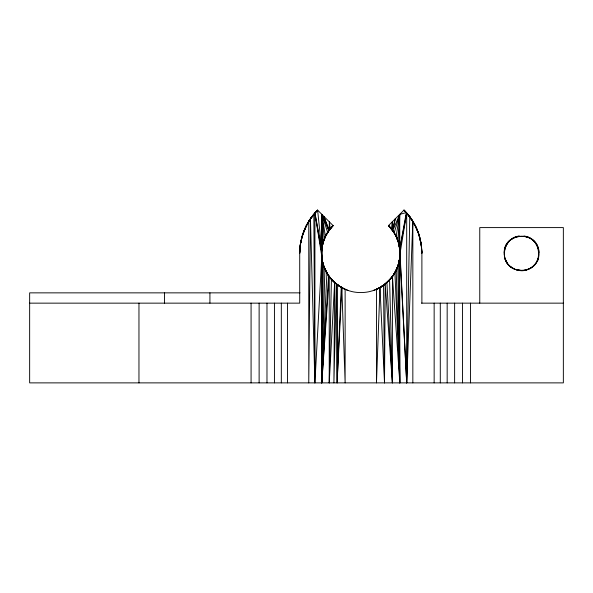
<?xml version="1.0" encoding="UTF-8"?>
<svg xmlns="http://www.w3.org/2000/svg" width="593" height="593" viewBox="0 0 593 593"><rect width="100%" height="100%" fill="white"/><g stroke="black" fill="none" stroke-linecap="round" stroke-linejoin="round"><path stroke-width="0.89" d="M304.58 229.424L308.76 221.322L314.92 213.057L314.898 382.878L321.784 256.962L321.784 382.878L329.241 276.531L329.241 382.878L334.645 282.542C318.093 268.444 317.27 240.573 333.066 225.577L317.603 210.122C306.203 221.397 299.813 237.319 299.717 253.315L299.717 303.149L29.65 303.149M321.843 246.199L321.784 256.865M399.726 247.103L399.726 248.927L398.489 242.455L396.183 236.392L392.788 230.618L388.534 225.577L403.996 210.122C415.404 221.397 421.786 237.319 421.89 253.315L421.89 303.149M347.846 290.333C336.275 286.278 327.025 276.642 323.348 264.96L321.784 382.878L326.906 273.054L328.596 275.708L321.784 382.878L322.251 260.549C325.342 278.621 342.42 292.853 360.803 292.534C379.172 292.831 396.272 278.658 399.348 260.549L399.363 263.314M379.965 287.538L376.466 382.878L376.466 289.273L379.965 287.538L384.516 382.878L385.22 283.936L392.366 382.878L392.44 276.501C397.288 269.882 399.956 261.758 400.023 253.559L406.694 213.028L412.839 221.322L417.02 229.424M301.852 237.311C304.661 227.075 310.213 217.713 317.603 210.122L310.45 218.728L308.76 382.878L308.76 221.322L311.836 216.786L317.603 210.122L321.784 249.949L314.92 213.057L321.673 255.509C322.414 268.733 330.197 281.26 341.827 287.642L345.133 382.878L345.133 289.273L341.257 287.323L334.645 282.542L333.903 382.878L336.372 283.943L331.42 279.303L329.241 382.878M399.823 256.865L399.978 253.708M399.467 259.652L399.986 252.811M396.183 236.392L393.96 232.367L388.534 225.577C396.257 233.412 400.631 244.575 399.934 255.509L406.702 382.878L409.763 216.786L403.996 210.122C411.475 217.631 416.879 227.126 419.755 237.311M504.206 252.574L504.643 249.668L504.287 254.782C501.834 231.73 538.362 229.491 538.904 252.574C540.349 274.248 506.555 277.079 504.332 255.516C505.406 266.435 518.089 273.862 528.118 269.385C544.337 263.7 540.742 237.348 523.701 236.088M400.023 253.559L406.702 382.878L406.694 213.028L399.764 248.927L399.712 214.399L394.204 232.76L388.534 225.577C393.152 230.329 396.561 236.118 398.437 242.47L399.764 248.927L406.316 212.576L399.712 214.399L399.045 244.605L399.808 249.193M321.784 382.878L324.89 269.081L327.64 274.151L323.719 266.094L322.496 261.765L321.576 253.559L321.436 256.324M398.77 241.418L398.704 243.226L396.139 236.296L399.712 214.399L392.736 230.655L395.257 218.861L392.358 230.114L392.329 221.789L391.595 229.017M406.702 382.878L412.839 221.322L409.763 216.786M538.904 252.574C537.821 241.351 540.015 260.023 536.991 261.261M321.702 251.091C322.14 241.551 326.469 232.404 333.066 225.577C326.825 231.922 322.74 240.328 321.791 249.193M341.842 287.612L337.091 382.878L336.372 283.943L341.827 287.642L341.257 287.323L337.091 382.878L337.602 284.944L341.827 287.642L338.047 285.263M311.384 217.409L306.373 225.585L302.704 234.435L300.466 243.76L299.717 253.315C299.717 239.127 304.913 225.214 313.845 214.243L314.898 382.878L310.45 218.728M399.712 214.399L397.844 240.424L399.045 244.605L398.489 242.455L400.001 251.906L399.778 248.919L399.964 255.516L399.045 262.039L399.823 382.878L392.44 276.501L394.916 272.669L399.823 382.878L399.756 257.881C398.051 272.469 387.696 285.567 373.753 290.333M299.717 252.559L300.466 243.76L302.704 234.435M321.673 255.509L321.829 214.347L328.863 230.655L325.438 236.355L321.829 214.347L321.873 248.927M399.823 249.949L400.008 248.133M524.486 236.199C531.335 237.319 537.08 242.945 538.526 249.653C535.472 231.396 507.252 232.337 504.584 249.653C506.066 242.604 512.248 236.941 519.409 236.088C504.139 237.267 498.669 259.675 511.833 267.695M399.934 255.509L399.045 262.039L397.036 268.325L394.011 274.181L397.888 266.094L399.104 261.765M300.288 244.991L300.466 243.76M399.919 256.228L399.045 262.039L399.348 260.549M300.184 245.754L301.644 238.089L306.373 225.585M321.999 247.585L323.111 242.455L325.461 236.296L328.811 230.618L333.066 225.577L327.395 232.76M322.555 244.605L323.111 242.455L321.821 248.919L321.636 255.516L321.576 253.559M323.756 240.424L325.461 236.296L322.896 243.226L321.829 214.347L327.64 232.367M397.036 268.325L398.259 264.96M504.71 249.112L506.118 245.369L508.105 242.329M394.011 274.181L396.717 269.081M394.693 273.054C391.135 279.147 385.843 284.084 379.772 287.642L383.997 284.944L390.179 279.303M390.046 279.451L392.44 276.501L385.257 283.98L379.772 287.642L383.552 285.263L384.516 382.878M523.701 270.541C530.379 269.778 536.265 264.656 538.155 258.4M533.567 265.849L535.005 264.293M385.257 283.98L386.918 282.579L392.366 382.878L389.571 279.978M510.365 240.039L512.693 238.386M379.772 287.642L383.997 284.944M421.319 244.991C420.259 238.349 418.295 231.255 415.078 225.659L410.223 217.409L403.996 210.122M376.466 289.273L380.343 287.323M324.564 268.325L322.496 261.765M504.954 258.4L507.593 263.64M415.226 225.585L418.895 234.435L421.134 243.76L421.89 253.315L421.415 245.754L418.895 234.435L415.226 225.585L410.223 217.409M421.415 245.754L418.895 234.435M300.043 292.86L29.65 292.86L29.65 382.878L563.35 382.878L563.35 227.593L479.759 227.593L479.759 303.149M421.467 303.149L563.35 303.149M521.558 270.675L514.991 269.385L510.365 266.591M525.88 236.503L528.118 237.237M341.635 287.538L344.437 288.924M328.811 230.618L323.8 216.312L329.248 230.121L329.315 221.826L330.286 228.668M328.596 275.708L331.554 279.451M407.762 214.243L411.157 218.728M326.684 272.669L327.64 274.151M314.92 213.057L321.606 251.906M321.843 257.881L322.562 262.039L321.754 256.332M321.688 256.228L322.562 262.039M321.829 214.347L324.289 238.986M421.134 243.76L421.882 252.559M399.778 248.919L399.964 255.516M399.971 259.719L399.823 256.962L399.823 259.741M396.176 270.26L399.823 382.878L397.888 266.094M470.523 303.149L470.523 382.878M462.473 303.149L462.473 382.878M454.623 303.149L454.623 382.878M447.166 303.149L447.166 382.878M440.288 303.149L440.288 382.878M434.15 303.149L434.15 382.878M412.839 221.322L412.839 382.878M287.457 303.149L287.457 382.878M281.319 303.149L281.319 382.878M274.433 303.149L274.433 382.878M266.976 303.149L266.976 382.878M259.126 303.149L259.126 382.878M251.076 303.149L251.076 382.878M209.922 292.86L209.922 303.149M164.454 292.86L164.454 303.149M138.962 303.149L138.962 382.878M525.932 270.111L523.026 270.616L517.229 270.126L523.026 270.616L525.924 270.111M397.844 240.424L396.139 236.296L397.844 240.424"/></g></svg>
